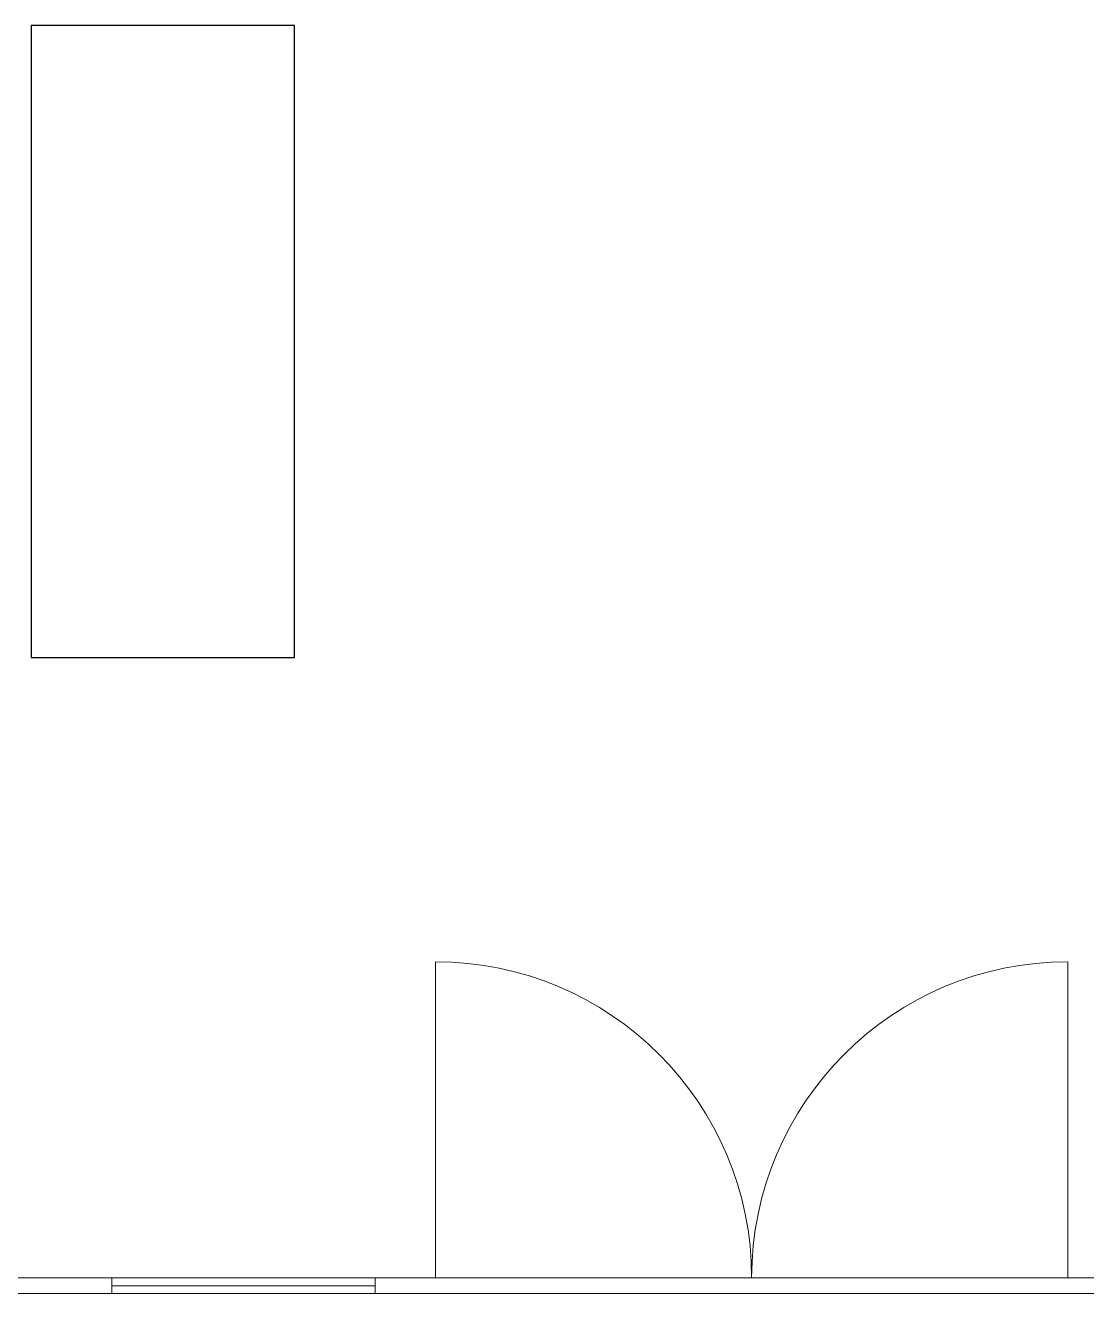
# Model space of a CAD drawing. Header units: millimetres. Extents: x -461 to 1315, y -154 to 152.
# Drawn here: x -304.66 to -294.58, y -111.46 to -99.43 of the extents above; entities that cross this region are included whole.
import ezdxf

# ---------------------------------------------------------------- set-up
doc = ezdxf.new("R2010")
doc.units = ezdxf.units.MM
for name, color, linetype, lineweight in [('A-DOOR', 251, 'Continuous', 13), ('A-GLAZ', 2, 'Continuous', 15), ('A-WALL', 253, 'Continuous', 15)]:
    doc.layers.add(name, color=color, linetype=linetype, lineweight=lineweight)
doc.layers.add('C-TRAL', color=212, linetype='Continuous')

msp = doc.modelspace()

# ---------------------------------------------------------------- linework, layer by layer
at = {"layer": 'A-DOOR'}
for p, q in [((-300.761, -111.313, 0.038), (-300.761, -108.313, 0.038)), ((-294.761, -111.313), (-294.761, -108.313))]:
    msp.add_line(p, q, dxfattribs=at)
for centre, start, end in [((-300.761, -111.313, 0.038), 0, 90), ((-294.761, -111.313), 90, 180)]:
    msp.add_arc(centre, 3, start, end, dxfattribs=at)
at = {"layer": 'A-GLAZ'}
for p, q in [((-303.836, -111.313, -0.001), (-303.836, -111.463, -0.024)), ((-303.836, -111.313, -0.001), (-301.336, -111.313, -0.024)), ((-301.336, -111.313, -0.024), (-301.336, -111.463, -0.024)), ((-303.836, -111.388, -0.013), (-301.336, -111.388, -0.013)), ((-303.836, -111.463, -0.024), (-301.336, -111.463, -0.024))]:
    msp.add_line(p, q, dxfattribs=at)
at = {"layer": 'A-WALL'}
for p, q in [((-311.248, -111.313), (-292.761, -111.313)), ((-319.611, -111.463), (-289.861, -111.463))]:
    msp.add_line(p, q, dxfattribs=at)
at = {"layer": 'C-TRAL'}
for p, q in [((-302.1, -99.426), (-304.6, -99.426)), ((-304.6, -99.426), (-304.6, -105.426)), ((-302.1, -105.426), (-302.1, -99.426)), ((-304.6, -105.426), (-302.1, -105.426))]:
    msp.add_line(p, q, dxfattribs=at)

doc.saveas('drawing.dxf')
